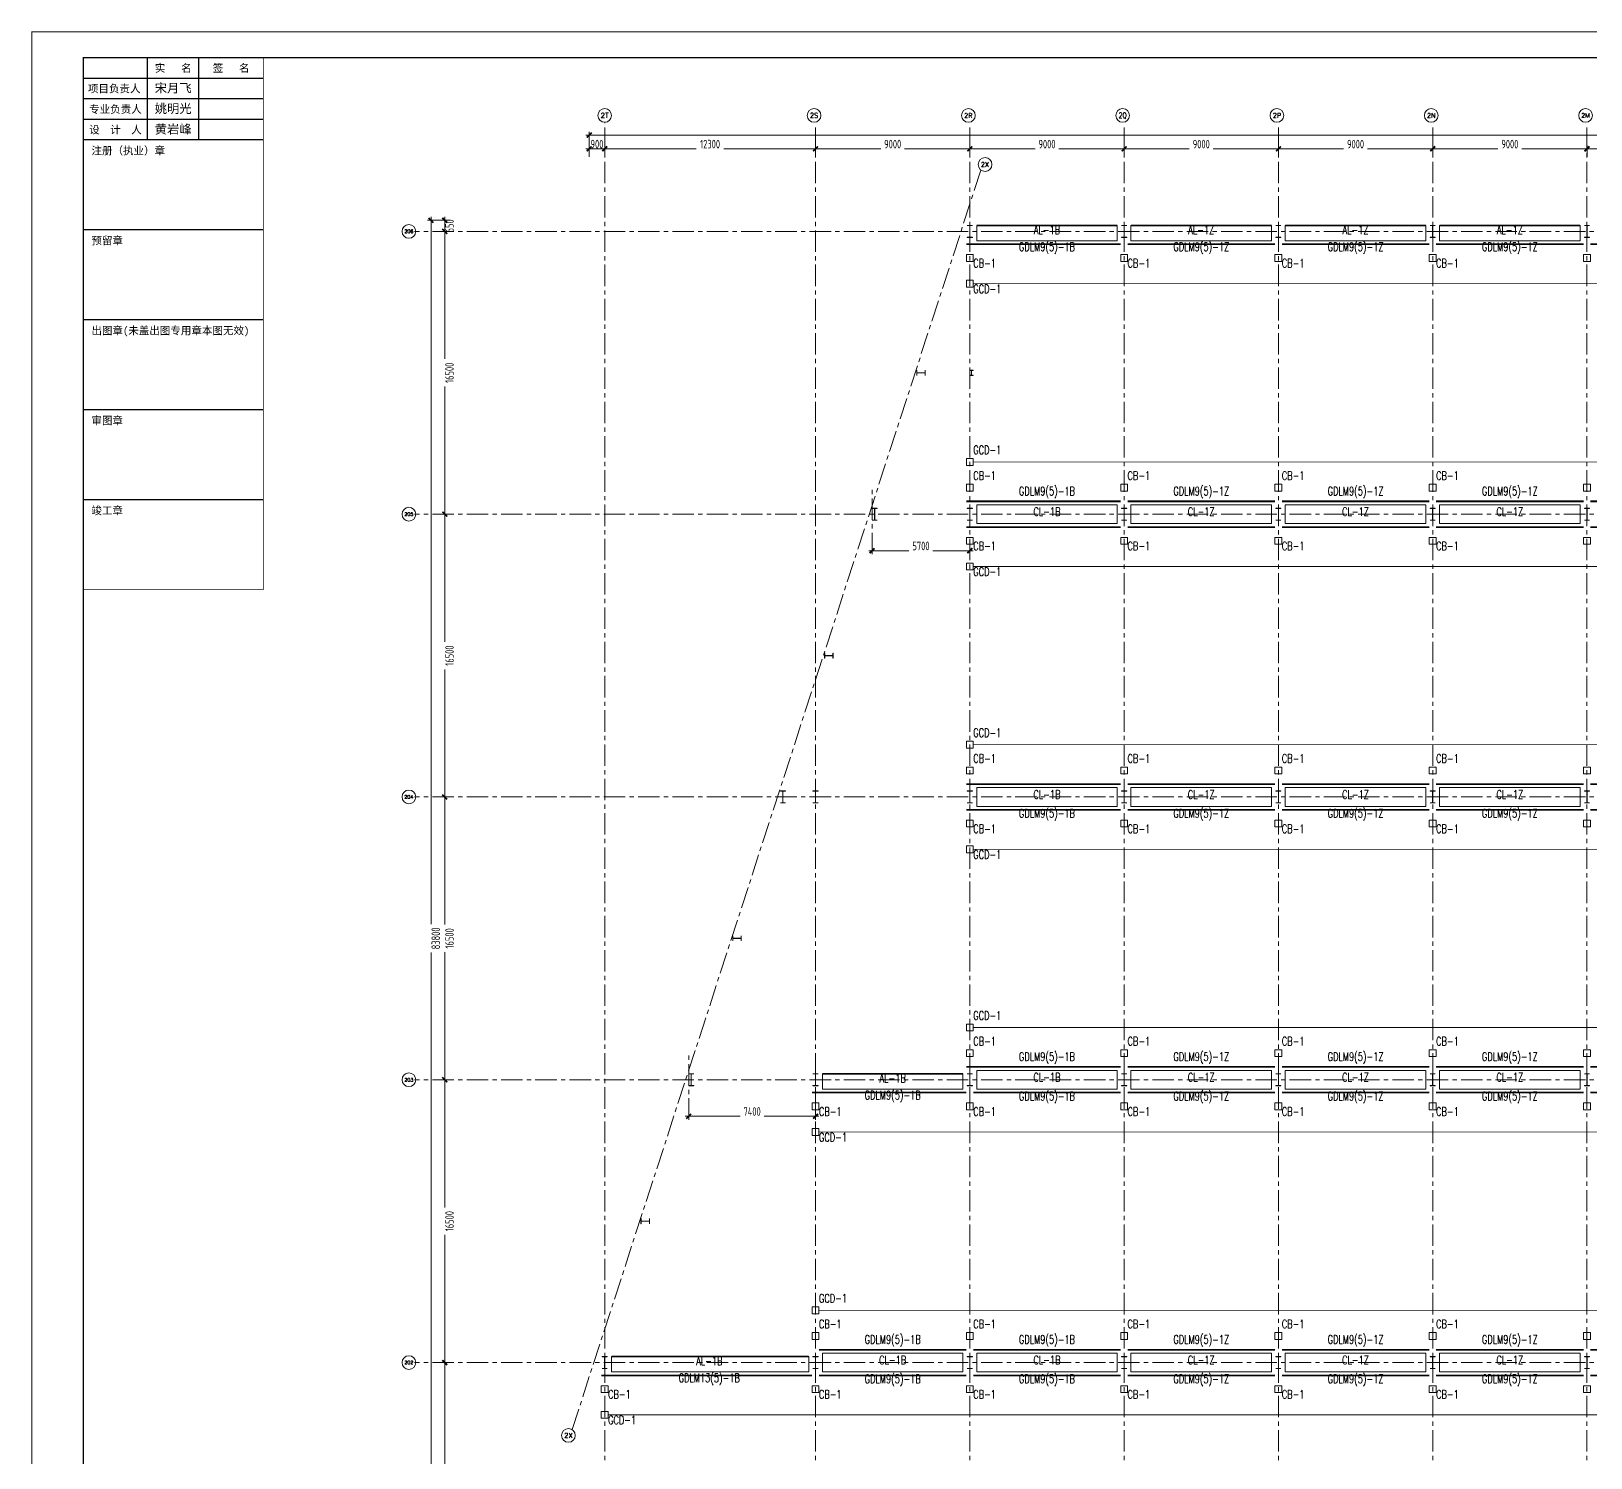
# Model space of a CAD drawing. Extents: x -1201378 to 2367219, y -619313 to 244905.
# Drawn here: x 1526489 to 1617464, y -53156 to 30085 of the extents above; entities that cross this region are included whole.
import ezdxf
from ezdxf.enums import TextEntityAlignment as Align

# ---------------------------------------------------------------- set-up
doc = ezdxf.new("R2010")
doc.units = 0
doc.header["$LTSCALE"] = 1000
doc.linetypes.add('CENTER', pattern=[2, 1.25, -0.25, 0.25, -0.25])
doc.layers.get('0').update_dxf_attribs({"linetype": 'CONTINUOUS'})
doc.layers.get('Defpoints').update_dxf_attribs({"linetype": 'CONTINUOUS'})
doc.layers.add('0-cxFrame', color=155, linetype='CONTINUOUS')
doc.layers.add('qianming', color=155, linetype='CONTINUOUS')
for name, color, linetype, lineweight in [('0-cxText', 131, 'CONTINUOUS', 25), ('S-axis', 111, 'CONTINUOUS', 0), ('S-col', 2, 'CONTINUOUS', 0), ('S-dote', 5, 'CENTER', 0), ('THIN', 7, 'CONTINUOUS', 0), ('吊车梁', 4, 'CONTINUOUS', 0)]:
    doc.layers.add(name, color=color, linetype=linetype, lineweight=lineweight)
doc.styles.add('_TCH_AXIS', font='COMPLEX', dxfattribs={"bigfont": 'GBCBIG'})
doc.styles.add('cx_biaoti', font='')
doc.styles.add('cx_tuming', font='simhei.ttf')
doc.styles.add('cx_tuqian1', font='')
doc.styles.add('TSSD_Dimension', font='tssdeng.shx', dxfattribs={"width": 0.7, "bigfont": 'hztxt.shx'})
doc.styles.add('TSSD_Rein', font='tj-romans1.shx', dxfattribs={"width": 0.7, "bigfont": 'tj-hztxt.shx'})
doc.styles.add('图框宋体', font='', dxfattribs={"width": 0.75})
doc.styles.add('黑体', font='simhei.ttf', dxfattribs={"width": 0.8})
doc.styles.get('cx_biaoti').set_extended_font_data('SimSun')
doc.styles.get('cx_tuqian1').set_extended_font_data('SimSun')
doc.styles.get('图框宋体').set_extended_font_data('SimSun')
doc.dimstyles.new('TSSD_200_200', dxfattribs={"dimtxt": 500, "dimasz": 200, "dimexe": 200, "dimexo": 500, "dimgap": 200, "dimtad": 1, "dimdec": 0, "dimzin": 0, "dimdsep": 46, "dimtxsty": 'TSSD_Dimension', "dimblk": 'ARCHTICK', "dimcen": 0, "dimdle": 200, "dimclrt": 7, "dimadec": 0, "dimazin": 0, "dimtfac": 1, "dimtdec": 0, "dimtix": 1, "dimtmove": 2, "dimatfit": 3, "dimfxl": 1, "dimtolj": 1, "dimtzin": 0, "dimarcsym": 0})

# ---------------------------------------------------------------- blocks, each defined once
blk = doc.blocks.new('_ArchTick')
at = {"color": 0, "linetype": 'ByBlock', "const_width": 0.5}
blk.add_lwpolyline([(-0.71, -0.71), (0.71, 0.71)], dxfattribs=at)
blk = doc.blocks.new('*D60')
at = {"layer": 'Defpoints', "color": 0, "transparency": 16777216}
for p in [(-248565, -247598), (-249387, -264098), (-248565, -264098)]:
    blk.add_point(p, dxfattribs=at)
at = {"layer": 'S-axis', "color": 0, "lineweight": -2, "transparency": 16777216}
for p, q in [((-249387, -247398), (-249387, -255042)), ((-249065, -247598), (-249587, -247598)), ((-249387, -264298), (-249387, -256654)), ((-249065, -264098), (-249587, -264098))]:
    blk.add_line(p, q, dxfattribs=at)
at = {"layer": 'S-axis', "color": 0, "lineweight": -2, "transparency": 16777216, "xscale": 200, "yscale": 200, "zscale": 200}
for p, rotation in [((-249387, -247598), 90), ((-249387, -264098), 270)]:
    blk.add_blockref('_ArchTick', p, dxfattribs=dict(at, rotation=rotation))
at = {"layer": 'S-axis', "color": 7, "transparency": 16777216, "insert": (-249112, -255848), "char_height": 500, "attachment_point": 5, "rotation": 90, "style": 'TSSD_Dimension'}
blk.add_mtext('\\A1;16500', dxfattribs=at)
blk = doc.blocks.new('*D61')
at = {"layer": 'Defpoints', "color": 0, "transparency": 16777216}
for p in [(-248565, -231098), (-249387, -247598), (-248565, -247598)]:
    blk.add_point(p, dxfattribs=at)
at = {"layer": 'S-axis', "color": 0, "lineweight": -2, "transparency": 16777216}
for p, q in [((-249387, -230898), (-249387, -238542)), ((-249065, -231098), (-249587, -231098)), ((-249387, -247798), (-249387, -240154)), ((-249065, -247598), (-249587, -247598))]:
    blk.add_line(p, q, dxfattribs=at)
at = {"layer": 'S-axis', "color": 0, "lineweight": -2, "transparency": 16777216, "xscale": 200, "yscale": 200, "zscale": 200}
for p, rotation in [((-249387, -231098), 90), ((-249387, -247598), 270)]:
    blk.add_blockref('_ArchTick', p, dxfattribs=dict(at, rotation=rotation))
at = {"layer": 'S-axis', "color": 7, "transparency": 16777216, "insert": (-249112, -239348), "char_height": 500, "attachment_point": 5, "rotation": 90, "style": 'TSSD_Dimension'}
blk.add_mtext('\\A1;16500', dxfattribs=at)
blk = doc.blocks.new('*D62')
at = {"layer": 'Defpoints', "color": 0, "transparency": 16777216}
for p in [(-248565, -214598), (-249387, -231098), (-248565, -231098)]:
    blk.add_point(p, dxfattribs=at)
at = {"layer": 'S-axis', "color": 0, "lineweight": -2, "transparency": 16777216}
for p, q in [((-249065, -214598), (-249587, -214598)), ((-249387, -214398), (-249387, -222042)), ((-249387, -231298), (-249387, -223654)), ((-249065, -231098), (-249587, -231098))]:
    blk.add_line(p, q, dxfattribs=at)
at = {"layer": 'S-axis', "color": 0, "lineweight": -2, "transparency": 16777216, "xscale": 200, "yscale": 200, "zscale": 200}
for p, rotation in [((-249387, -214598), 90), ((-249387, -231098), 270)]:
    blk.add_blockref('_ArchTick', p, dxfattribs=dict(at, rotation=rotation))
at = {"layer": 'S-axis', "color": 7, "transparency": 16777216, "insert": (-249112, -222848), "char_height": 500, "attachment_point": 5, "rotation": 90, "style": 'TSSD_Dimension'}
blk.add_mtext('\\A1;16500', dxfattribs=at)
blk = doc.blocks.new('*D63')
at = {"layer": 'Defpoints', "color": 0, "transparency": 16777216}
for p in [(-248565, -198098), (-249387, -214598), (-248565, -214598)]:
    blk.add_point(p, dxfattribs=at)
at = {"layer": 'S-axis', "color": 0, "lineweight": -2, "transparency": 16777216}
for p, q in [((-249065, -198098), (-249587, -198098)), ((-249387, -197898), (-249387, -205542)), ((-249387, -214798), (-249387, -207154)), ((-249065, -214598), (-249587, -214598))]:
    blk.add_line(p, q, dxfattribs=at)
at = {"layer": 'S-axis', "color": 0, "lineweight": -2, "transparency": 16777216, "xscale": 200, "yscale": 200, "zscale": 200}
for p, rotation in [((-249387, -198098), 90), ((-249387, -214598), 270)]:
    blk.add_blockref('_ArchTick', p, dxfattribs=dict(at, rotation=rotation))
at = {"layer": 'S-axis', "color": 7, "transparency": 16777216, "insert": (-249112, -206348), "char_height": 500, "attachment_point": 5, "rotation": 90, "style": 'TSSD_Dimension'}
blk.add_mtext('\\A1;16500', dxfattribs=at)
blk = doc.blocks.new('*D64')
at = {"layer": 'Defpoints', "color": 0, "transparency": 16777216}
for p in [(-248565, -181598), (-249387, -198098), (-248565, -198098)]:
    blk.add_point(p, dxfattribs=at)
at = {"layer": 'S-axis', "color": 0, "lineweight": -2, "transparency": 16777216}
for p, q in [((-249065, -181598), (-249587, -181598)), ((-249387, -181398), (-249387, -189042)), ((-249387, -198298), (-249387, -190654)), ((-249065, -198098), (-249587, -198098))]:
    blk.add_line(p, q, dxfattribs=at)
at = {"layer": 'S-axis', "color": 0, "lineweight": -2, "transparency": 16777216, "xscale": 200, "yscale": 200, "zscale": 200}
for p, rotation in [((-249387, -181598), 90), ((-249387, -198098), 270)]:
    blk.add_blockref('_ArchTick', p, dxfattribs=dict(at, rotation=rotation))
at = {"layer": 'S-axis', "color": 7, "transparency": 16777216, "insert": (-249112, -189848), "char_height": 500, "attachment_point": 5, "rotation": 90, "style": 'TSSD_Dimension'}
blk.add_mtext('\\A1;16500', dxfattribs=at)
blk = doc.blocks.new('*D65')
at = {"layer": 'Defpoints', "color": 0, "transparency": 16777216}
for p in [(-248565, -180948), (-249387, -181598), (-248565, -181598)]:
    blk.add_point(p, dxfattribs=at)
at = {"layer": 'S-axis', "color": 0, "lineweight": -2, "transparency": 16777216}
for p, q in [((-249065, -180948), (-249587, -180948)), ((-249387, -180748), (-249387, -181798)), ((-249065, -181598), (-249587, -181598))]:
    blk.add_line(p, q, dxfattribs=at)
at = {"layer": 'S-axis', "color": 0, "lineweight": -2, "transparency": 16777216, "xscale": 200, "yscale": 200, "zscale": 200}
for p, rotation in [((-249387, -180948), 90), ((-249387, -181598), 270)]:
    blk.add_blockref('_ArchTick', p, dxfattribs=dict(at, rotation=rotation))
at = {"layer": 'S-axis', "color": 7, "transparency": 16777216, "insert": (-249112, -181273), "char_height": 500, "attachment_point": 5, "rotation": 90, "style": 'TSSD_Dimension'}
blk.add_mtext('\\A1;650', dxfattribs=at)
blk = doc.blocks.new('*D93')
at = {"layer": 'Defpoints', "color": 0, "transparency": 16777216}
for p in [(-240058, -176778), (-240958, -177738), (-240058, -177738)]:
    blk.add_point(p, dxfattribs=at)
at = {"layer": 'S-axis', "color": 0, "lineweight": -2, "transparency": 16777216}
for p, q in [((-241158, -176778), (-239858, -176778)), ((-240958, -177238), (-240958, -176578)), ((-240058, -177238), (-240058, -176578))]:
    blk.add_line(p, q, dxfattribs=at)
at = {"layer": 'S-axis', "color": 0, "lineweight": -2, "transparency": 16777216, "xscale": 200, "yscale": 200, "zscale": 200, "rotation": 180}
blk.add_blockref('_ArchTick', (-240958, -176778), dxfattribs=at)
at = {"layer": 'S-axis', "color": 0, "lineweight": -2, "transparency": 16777216, "xscale": 200, "yscale": 200, "zscale": 200}
blk.add_blockref('_ArchTick', (-240058, -176778), dxfattribs=at)
at = {"layer": 'S-axis', "color": 7, "transparency": 16777216, "insert": (-240508, -176503), "char_height": 500, "attachment_point": 5, "style": 'TSSD_Dimension'}
blk.add_mtext('\\A1;900', dxfattribs=at)
blk = doc.blocks.new('*D94')
at = {"layer": 'Defpoints', "color": 0, "transparency": 16777216}
for p in [(-227758, -176778), (-240058, -177738), (-227758, -177738)]:
    blk.add_point(p, dxfattribs=at)
at = {"layer": 'S-axis', "color": 0, "lineweight": -2, "transparency": 16777216}
for p, q in [((-240258, -176778), (-234714, -176778)), ((-240058, -177238), (-240058, -176578)), ((-227558, -176778), (-233103, -176778)), ((-227758, -177238), (-227758, -176578))]:
    blk.add_line(p, q, dxfattribs=at)
at = {"layer": 'S-axis', "color": 0, "lineweight": -2, "transparency": 16777216, "xscale": 200, "yscale": 200, "zscale": 200, "rotation": 180}
blk.add_blockref('_ArchTick', (-240058, -176778), dxfattribs=at)
at = {"layer": 'S-axis', "color": 0, "lineweight": -2, "transparency": 16777216, "xscale": 200, "yscale": 200, "zscale": 200}
blk.add_blockref('_ArchTick', (-227758, -176778), dxfattribs=at)
at = {"layer": 'S-axis', "color": 7, "transparency": 16777216, "insert": (-233908, -176503), "char_height": 500, "attachment_point": 5, "style": 'TSSD_Dimension'}
blk.add_mtext('\\A1;12300', dxfattribs=at)
blk = doc.blocks.new('*D95')
at = {"layer": 'Defpoints', "color": 0, "transparency": 16777216}
for p in [(-218758, -176778), (-227758, -177738), (-218758, -177738)]:
    blk.add_point(p, dxfattribs=at)
at = {"layer": 'S-axis', "color": 0, "lineweight": -2, "transparency": 16777216}
for p, q in [((-227958, -176778), (-223957, -176778)), ((-227758, -177238), (-227758, -176578)), ((-218558, -176778), (-222560, -176778)), ((-218758, -177238), (-218758, -176578))]:
    blk.add_line(p, q, dxfattribs=at)
at = {"layer": 'S-axis', "color": 0, "lineweight": -2, "transparency": 16777216, "xscale": 200, "yscale": 200, "zscale": 200, "rotation": 180}
blk.add_blockref('_ArchTick', (-227758, -176778), dxfattribs=at)
at = {"layer": 'S-axis', "color": 0, "lineweight": -2, "transparency": 16777216, "xscale": 200, "yscale": 200, "zscale": 200}
blk.add_blockref('_ArchTick', (-218758, -176778), dxfattribs=at)
at = {"layer": 'S-axis', "color": 7, "transparency": 16777216, "insert": (-223258, -176503), "char_height": 500, "attachment_point": 5, "style": 'TSSD_Dimension'}
blk.add_mtext('\\A1;9000', dxfattribs=at)
blk = doc.blocks.new('*D96')
at = {"layer": 'Defpoints', "color": 0, "transparency": 16777216}
for p in [(-209758, -176778), (-218758, -177738), (-209758, -177738)]:
    blk.add_point(p, dxfattribs=at)
at = {"layer": 'S-axis', "color": 0, "lineweight": -2, "transparency": 16777216}
for p, q in [((-218958, -176778), (-214957, -176778)), ((-218758, -177238), (-218758, -176578)), ((-209558, -176778), (-213560, -176778)), ((-209758, -177238), (-209758, -176578))]:
    blk.add_line(p, q, dxfattribs=at)
at = {"layer": 'S-axis', "color": 0, "lineweight": -2, "transparency": 16777216, "xscale": 200, "yscale": 200, "zscale": 200, "rotation": 180}
blk.add_blockref('_ArchTick', (-218758, -176778), dxfattribs=at)
at = {"layer": 'S-axis', "color": 0, "lineweight": -2, "transparency": 16777216, "xscale": 200, "yscale": 200, "zscale": 200}
blk.add_blockref('_ArchTick', (-209758, -176778), dxfattribs=at)
at = {"layer": 'S-axis', "color": 7, "transparency": 16777216, "insert": (-214258, -176503), "char_height": 500, "attachment_point": 5, "style": 'TSSD_Dimension'}
blk.add_mtext('\\A1;9000', dxfattribs=at)
blk = doc.blocks.new('*D97')
at = {"layer": 'Defpoints', "color": 0, "transparency": 16777216}
for p in [(-200758, -176778), (-209758, -177738), (-200758, -177738)]:
    blk.add_point(p, dxfattribs=at)
at = {"layer": 'S-axis', "color": 0, "lineweight": -2, "transparency": 16777216}
for p, q in [((-209958, -176778), (-205957, -176778)), ((-209758, -177238), (-209758, -176578)), ((-200558, -176778), (-204560, -176778)), ((-200758, -177238), (-200758, -176578))]:
    blk.add_line(p, q, dxfattribs=at)
at = {"layer": 'S-axis', "color": 0, "lineweight": -2, "transparency": 16777216, "xscale": 200, "yscale": 200, "zscale": 200, "rotation": 180}
blk.add_blockref('_ArchTick', (-209758, -176778), dxfattribs=at)
at = {"layer": 'S-axis', "color": 0, "lineweight": -2, "transparency": 16777216, "xscale": 200, "yscale": 200, "zscale": 200}
blk.add_blockref('_ArchTick', (-200758, -176778), dxfattribs=at)
at = {"layer": 'S-axis', "color": 7, "transparency": 16777216, "insert": (-205258, -176503), "char_height": 500, "attachment_point": 5, "style": 'TSSD_Dimension'}
blk.add_mtext('\\A1;9000', dxfattribs=at)
blk = doc.blocks.new('*D98')
at = {"layer": 'Defpoints', "color": 0, "transparency": 16777216}
for p in [(-191758, -176778), (-200758, -177738), (-191758, -177738)]:
    blk.add_point(p, dxfattribs=at)
at = {"layer": 'S-axis', "color": 0, "lineweight": -2, "transparency": 16777216}
for p, q in [((-200958, -176778), (-196957, -176778)), ((-200758, -177238), (-200758, -176578)), ((-191558, -176778), (-195560, -176778)), ((-191758, -177238), (-191758, -176578))]:
    blk.add_line(p, q, dxfattribs=at)
at = {"layer": 'S-axis', "color": 0, "lineweight": -2, "transparency": 16777216, "xscale": 200, "yscale": 200, "zscale": 200, "rotation": 180}
blk.add_blockref('_ArchTick', (-200758, -176778), dxfattribs=at)
at = {"layer": 'S-axis', "color": 0, "lineweight": -2, "transparency": 16777216, "xscale": 200, "yscale": 200, "zscale": 200}
blk.add_blockref('_ArchTick', (-191758, -176778), dxfattribs=at)
at = {"layer": 'S-axis', "color": 7, "transparency": 16777216, "insert": (-196258, -176503), "char_height": 500, "attachment_point": 5, "style": 'TSSD_Dimension'}
blk.add_mtext('\\A1;9000', dxfattribs=at)
blk = doc.blocks.new('*D99')
at = {"layer": 'Defpoints', "color": 0, "transparency": 16777216}
for p in [(-182758, -176778), (-191758, -177738), (-182758, -177738)]:
    blk.add_point(p, dxfattribs=at)
at = {"layer": 'S-axis', "color": 0, "lineweight": -2, "transparency": 16777216}
for p, q in [((-191958, -176778), (-187957, -176778)), ((-191758, -177238), (-191758, -176578)), ((-182558, -176778), (-186560, -176778)), ((-182758, -177238), (-182758, -176578))]:
    blk.add_line(p, q, dxfattribs=at)
at = {"layer": 'S-axis', "color": 0, "lineweight": -2, "transparency": 16777216, "xscale": 200, "yscale": 200, "zscale": 200, "rotation": 180}
blk.add_blockref('_ArchTick', (-191758, -176778), dxfattribs=at)
at = {"layer": 'S-axis', "color": 0, "lineweight": -2, "transparency": 16777216, "xscale": 200, "yscale": 200, "zscale": 200}
blk.add_blockref('_ArchTick', (-182758, -176778), dxfattribs=at)
at = {"layer": 'S-axis', "color": 7, "transparency": 16777216, "insert": (-187258, -176503), "char_height": 500, "attachment_point": 5, "style": 'TSSD_Dimension'}
blk.add_mtext('\\A1;9000', dxfattribs=at)
blk = doc.blocks.new('*D100')
at = {"layer": 'Defpoints', "color": 0, "transparency": 16777216}
for p in [(-173758, -176778), (-182758, -177738), (-173758, -177738)]:
    blk.add_point(p, dxfattribs=at)
at = {"layer": 'S-axis', "color": 0, "lineweight": -2, "transparency": 16777216}
for p, q in [((-182958, -176778), (-178957, -176778)), ((-182758, -177238), (-182758, -176578)), ((-173558, -176778), (-177560, -176778)), ((-173758, -177238), (-173758, -176578))]:
    blk.add_line(p, q, dxfattribs=at)
at = {"layer": 'S-axis', "color": 0, "lineweight": -2, "transparency": 16777216, "xscale": 200, "yscale": 200, "zscale": 200, "rotation": 180}
blk.add_blockref('_ArchTick', (-182758, -176778), dxfattribs=at)
at = {"layer": 'S-axis', "color": 0, "lineweight": -2, "transparency": 16777216, "xscale": 200, "yscale": 200, "zscale": 200}
blk.add_blockref('_ArchTick', (-173758, -176778), dxfattribs=at)
at = {"layer": 'S-axis', "color": 7, "transparency": 16777216, "insert": (-178258, -176503), "char_height": 500, "attachment_point": 5, "style": 'TSSD_Dimension'}
blk.add_mtext('\\A1;9000', dxfattribs=at)
blk = doc.blocks.new('*D112')
at = {"layer": 'Defpoints', "color": 0, "transparency": 16777216}
for p in [(-82958, -175978), (-240958, -177638), (-82958, -177638)]:
    blk.add_point(p, dxfattribs=at)
at = {"layer": 'S-axis', "color": 0, "lineweight": -2, "transparency": 16777216}
for p, q in [((-241158, -175978), (-162899, -175978)), ((-240958, -177138), (-240958, -175778)), ((-82758, -175978), (-161018, -175978)), ((-82958, -177138), (-82958, -175778))]:
    blk.add_line(p, q, dxfattribs=at)
at = {"layer": 'S-axis', "color": 0, "lineweight": -2, "transparency": 16777216, "xscale": 200, "yscale": 200, "zscale": 200, "rotation": 180}
blk.add_blockref('_ArchTick', (-240958, -175978), dxfattribs=at)
at = {"layer": 'S-axis', "color": 0, "lineweight": -2, "transparency": 16777216, "xscale": 200, "yscale": 200, "zscale": 200}
blk.add_blockref('_ArchTick', (-82958, -175978), dxfattribs=at)
at = {"layer": 'S-axis', "color": 7, "transparency": 16777216, "insert": (-161958, -175703), "char_height": 500, "attachment_point": 5, "style": 'TSSD_Dimension'}
blk.add_mtext('\\A1;158000', dxfattribs=at)
blk = doc.blocks.new('*D114')
at = {"layer": 'Defpoints', "color": 0, "transparency": 16777216}
for p in [(-248665, -180948), (-250187, -264748), (-248665, -264748)]:
    blk.add_point(p, dxfattribs=at)
at = {"layer": 'S-axis', "color": 0, "lineweight": -2, "transparency": 16777216}
for p, q in [((-249165, -180948), (-250387, -180948)), ((-250187, -180748), (-250187, -222015)), ((-250187, -264948), (-250187, -223681)), ((-249165, -264748), (-250387, -264748))]:
    blk.add_line(p, q, dxfattribs=at)
at = {"layer": 'S-axis', "color": 0, "lineweight": -2, "transparency": 16777216, "xscale": 200, "yscale": 200, "zscale": 200}
for p, rotation in [((-250187, -180948), 90), ((-250187, -264748), 270)]:
    blk.add_blockref('_ArchTick', p, dxfattribs=dict(at, rotation=rotation))
at = {"layer": 'S-axis', "color": 7, "transparency": 16777216, "insert": (-249912, -222848), "char_height": 500, "attachment_point": 5, "rotation": 90, "style": 'TSSD_Dimension'}
blk.add_mtext('\\A1;83800', dxfattribs=at)
blk = doc.blocks.new('*D115')
at = {"layer": 'Defpoints', "color": 0, "transparency": 16777216}
for p in [(-224458, -199188), (-218758, -199188), (-218758, -200226)]:
    blk.add_point(p, dxfattribs=at)
at = {"layer": 'S-axis', "color": 0, "lineweight": -2, "transparency": 16777216}
for p, q in [((-224458, -199688), (-224458, -200426)), ((-218758, -199688), (-218758, -200426)), ((-224658, -200226), (-222307, -200226)), ((-218558, -200226), (-220910, -200226))]:
    blk.add_line(p, q, dxfattribs=at)
at = {"layer": 'S-axis', "color": 0, "lineweight": -2, "transparency": 16777216, "xscale": 200, "yscale": 200, "zscale": 200, "rotation": 180}
blk.add_blockref('_ArchTick', (-224458, -200226), dxfattribs=at)
at = {"layer": 'S-axis', "color": 0, "lineweight": -2, "transparency": 16777216, "xscale": 200, "yscale": 200, "zscale": 200}
blk.add_blockref('_ArchTick', (-218758, -200226), dxfattribs=at)
at = {"layer": 'S-axis', "color": 7, "transparency": 16777216, "insert": (-221608, -199951), "char_height": 500, "attachment_point": 5, "style": 'TSSD_Dimension'}
blk.add_mtext('\\A1;5700', dxfattribs=at)
blk = doc.blocks.new('*D116')
at = {"layer": 'Defpoints', "color": 0, "transparency": 16777216}
for p in [(-235158, -232188), (-227758, -232188), (-227758, -233226)]:
    blk.add_point(p, dxfattribs=at)
at = {"layer": 'S-axis', "color": 0, "lineweight": -2, "transparency": 16777216}
for p, q in [((-235158, -232688), (-235158, -233426)), ((-227758, -232688), (-227758, -233426)), ((-235358, -233226), (-232157, -233226)), ((-227558, -233226), (-230760, -233226))]:
    blk.add_line(p, q, dxfattribs=at)
at = {"layer": 'S-axis', "color": 0, "lineweight": -2, "transparency": 16777216, "xscale": 200, "yscale": 200, "zscale": 200, "rotation": 180}
blk.add_blockref('_ArchTick', (-235158, -233226), dxfattribs=at)
at = {"layer": 'S-axis', "color": 0, "lineweight": -2, "transparency": 16777216, "xscale": 200, "yscale": 200, "zscale": 200}
blk.add_blockref('_ArchTick', (-227758, -233226), dxfattribs=at)
at = {"layer": 'S-axis', "color": 7, "transparency": 16777216, "insert": (-231458, -232951), "char_height": 500, "attachment_point": 5, "style": 'TSSD_Dimension'}
blk.add_mtext('\\A1;7400', dxfattribs=at)
blk = doc.blocks.new('nt66')
at = {"layer": 'S-col'}
blk.add_lwpolyline([(-195790, 766820), (-195490, 766820), (-195490, 766808), (-195636, 766808), (-195636, 766132), (-195490, 766132), (-195490, 766120), (-195790, 766120), (-195790, 766132), (-195644, 766132), (-195644, 766808), (-195790, 766808)], close=True, dxfattribs=at)
blk = doc.blocks.new('33333')
for p in [(-68214, -43900), (-59214, -43900), (-50214, -43900), (-41214, -43900), (-32214, -43900), (-73764, -60400), (-68214, -60400), (-59214, -60400), (-50214, -60400), (-41214, -60400), (-32214, -60400), (-79117, -76900), (-77214, -76900), (-68214, -76900), (-59214, -76900), (-50214, -76900), (-41214, -76900), (-32214, -76900), (-84464, -93400), (-77214, -93400), (-68214, -93400), (-59214, -93400), (-50214, -93400), (-41214, -93400), (-32214, -93400), (-89514, -109900), (-77214, -109900), (-68214, -109900), (-59214, -109900), (-50214, -109900), (-41214, -109900), (-32214, -109900)]:
    blk.add_blockref('nt66', p)
blk = doc.blocks.new('zjcx_lan_xinxi(Dragon)')
for p, q in [((7000, -3200), (0, -3200)), ((7000, -6700), (0, -6700)), ((7000, -10200), (0, -10200)), ((7000, -13700), (0, -13700)), ((7000, -17200), (0, -17200))]:
    blk.add_line(p, q)
at = {"const_width": 25}
blk.add_lwpolyline([(0, -20700), (7000, -20700), (7000, 0), (0, 0)], close=True, dxfattribs=at)
for points in [[(2500, -3200), (2500, 0)], [(4500, -3200), (4500, 0)], [(0, -800), (7000, -800)], [(0, -1600), (7000, -1600)], [(0, -2400), (7000, -2400)]]:
    blk.add_lwpolyline(points)
for points in [[(7000, -3200), (7000, 0)], [(0, -3200), (7000, -3200)], [(0, -20700), (7000, -20700), (7000, -3200)], [(0, -20700), (7000, -20700)]]:
    blk.add_lwpolyline(points, dxfattribs=at)
at = {"style": '图框宋体'}
for s, p in [('实   名', (3500, -400)), ('签   名', (5750, -400)), ('项目负责人', (1204, -1200)), ('专业负责人', (1250, -2000)), ('设  计  人', (1250, -2800))]:
    blk.add_text(s, height=300, dxfattribs=at).set_placement(p, align=Align.MIDDLE)
for s, p in [('注册（执业）章', (318, -3771)), ('预留章', (318, -7271)), ('出图章(未盖出图专用章本图无效)', (318, -10771)), ('审图章', (318, -14271)), ('竣工章', (318, -17771))]:
    blk.add_text(s, height=300, dxfattribs=at).set_placement(p)
blk = doc.blocks.new('T-信息(Dragon)')
at = {"layer": '0-cxFrame'}
blk.add_blockref('zjcx_lan_xinxi(Dragon)', (0, 0), dxfattribs=at)
at = {"layer": 'qianming', "color": 3, "style": 'cx_biaoti'}
for s, p in [('宋月飞', (3497, -1185)), ('姚明光', (3497, -1985)), ('黄岩峰', (3497, -2785))]:
    blk.add_text(s, height=350, dxfattribs=at).set_placement(p, align=Align.MIDDLE_CENTER)
blk = doc.blocks.new('TK22.A0 L(Dragon)')
at = {"layer": '0-cxFrame', "color": 7, "const_width": 0.5}
blk.add_lwpolyline([(0, 0), (-1486, 0), (-1486, 841), (0, 841)], close=True, dxfattribs=at)
at = {"layer": '0-cxFrame', "const_width": 0.5}
blk.add_lwpolyline([(-80, 10), (-1466, 10), (-1466, 831), (-80, 831)], close=True, dxfattribs=at)
at = {"layer": '0-cxFrame', "xscale": 0.009999999999999998, "yscale": 0.009999999999999998, "zscale": 0.009999999999999998}
blk.add_blockref('T-信息(Dragon)', (-1466, 831), dxfattribs=at)
at = {"style": '黑体', "flags": 4}
blk.add_attdef('图幅', text='', height=3.3, dxfattribs=at).set_placement((-40, 3), align=Align.RIGHT)
at = {"layer": '0-cxText', "flags": 4}
for tag, height, style, p in [('建设单位', 3.5, 'cx_tuming', (-45, 240)), ('项目名称', 3.5, 'cx_tuming', (-45, 210)), ('子项名称', 3.5, 'cx_tuming', (-45, 180)), ('工程编号', 3.3, 'cx_tuqian1', (-35, 165)), ('图名1', 3.5, 'cx_tuming', (-45, 87)), ('图名2', 3.5, 'cx_tuming', (-45, 79)), ('图名3', 3.5, 'cx_tuming', (-45, 71)), ('出图日期', 3.3, 'cx_tuqian1', (-39, 60)), ('专业', 3.3, 'cx_tuqian1', (-55, 52)), ('图号', 3.3, 'cx_tuqian1', (-55, 44)), ('版次', 3.3, 'cx_tuqian1', (-20, 44))]:
    blk.add_attdef(tag, text='', height=height, dxfattribs=dict(at, style=style)).set_placement(p, align=Align.MIDDLE)
at = {"layer": 'Defpoints', "color": 6, "flags": 4}
for tag, height, style, p in [('tufu', 3.3, '黑体', (-12, 12)), ('dwfname', 4, 'cx_tuqian1', (-80, 3))]:
    blk.add_attdef(tag, text='', height=height, dxfattribs=dict(at, style=style)).set_placement(p, align=Align.RIGHT)
blk = doc.blocks.new('2#轴网')
at = {"layer": 'S-axis'}
for centre in [(-240058.5, -174832), (-227843.4, -174832), (-218843.4, -174832), (-209843.4, -174832), (-200843.4, -174832), (-191843.4, -174832), (-182843.4, -174832), (-217872.1, -177693.2), (-251479.7, -181597), (-251479.7, -198097), (-251479.7, -214597), (-251479.7, -231097), (-251479.7, -247597), (-242170.8, -251846.6)]:
    blk.add_circle(centre, 400, dxfattribs=at)
at = {"layer": 'S-dote'}
for p, q in [((-240058.5, -270787), (-240058.5, -175198.2)), ((-227758.5, -270787), (-227758.5, -175298.2)), ((-218758.5, -270787), (-218758.5, -175298.2)), ((-209758.5, -270787), (-209758.5, -175298.2)), ((-200758.5, -270787), (-200758.5, -175298.2)), ((-191758.5, -270787), (-191758.5, -175298.2)), ((-182758.5, -270787), (-182758.5, -175298.2)), ((-74854.3, -181598.2), (-251154.3, -181598.2)), ((-224458.5, -200428.2), (-224458.5, -196638.2)), ((-74854.3, -198098.2), (-251154.3, -198098.2)), ((-74854.3, -214598.2), (-251154.3, -214598.2)), ((-235158.5, -233428.2), (-235158.5, -229638.2)), ((-74854.3, -231098.2), (-251154.3, -231098.2)), ((-74854.3, -247598.2), (-251154.3, -247598.2))]:
    blk.add_line(p, q, dxfattribs=at)
blk.add_lwpolyline([(-241957, -251508.6), (-218110.9, -178014.1)], dxfattribs=at)
at = {"layer": 'S-axis', "style": '_TCH_AXIS', "width": 0.807692}
blk.add_text('2Q', height=327.87, dxfattribs=at).set_placement((-210070.4, -174996), (-209616.4, -174996), align=Align.FIT)
at = {"layer": 'S-axis', "style": '_TCH_AXIS'}
for s, height, p, p2 in [('2T', 288.12, (-240298.6, -174976.1), (-239818.4, -174976.1)), ('2S', 294.28, (-228081.6, -174979.2), (-227605.1, -174979.2)), ('2R', 270.86, (-219088.4, -174967.5), (-218598.3, -174967.5)), ('2P', 276.42, (-201086.9, -174970.3), (-200599.9, -174970.3)), ('2N', 265.5, (-192089.9, -174964.8), (-191596.8, -174964.8)), ('2M', 255.29, (-183092.6, -174959.7), (-182594.2, -174959.7)), ('2X', 270.86, (-218117.2, -177828.6), (-217627.1, -177828.6)), ('206', 202.97, (-251740.6, -181698.5), (-251218.7, -181698.5)), ('205', 202.97, (-251740.6, -198198.5), (-251218.7, -198198.5)), ('204', 196.63, (-251741.8, -214695.4), (-251217.5, -214695.4)), ('203', 202.97, (-251740.6, -231198.5), (-251218.7, -231198.5)), ('202', 202.97, (-251740.6, -247698.5), (-251218.7, -247698.5)), ('2X', 270.86, (-242415.9, -251982), (-241925.8, -251982))]:
    blk.add_text(s, height=height, dxfattribs=at).set_placement(p, p2, align=Align.FIT)
at = {"layer": 'S-axis'}
for base, p1, p2, angle, picture, middle in [((-82958.5, -175978.2), (-240958.5, -177638.2), (-82958.5, -177638.2), 0, '*D112', (-161958.5, -175703.2)), ((-240058.5, -176778.2), (-240958.5, -177738.2), (-240058.5, -177738.2), 0, '*D93', (-240508.5, -176503.2)), ((-227758.5, -176778.2), (-240058.5, -177738.2), (-227758.5, -177738.2), 0, '*D94', (-233908.5, -176503.2)), ((-218758.5, -176778.2), (-227758.5, -177738.2), (-218758.5, -177738.2), 0, '*D95', (-223258.5, -176503.2)), ((-209758.5, -176778.2), (-218758.5, -177738.2), (-209758.5, -177738.2), 0, '*D96', (-214258.5, -176503.2)), ((-200758.5, -176778.2), (-209758.5, -177738.2), (-200758.5, -177738.2), 0, '*D97', (-205258.5, -176503.2)), ((-191758.5, -176778.2), (-200758.5, -177738.2), (-191758.5, -177738.2), 0, '*D98', (-196258.5, -176503.2)), ((-182758.5, -176778.2), (-191758.5, -177738.2), (-182758.5, -177738.2), 0, '*D99', (-187258.5, -176503.2)), ((-173758.5, -176778.2), (-182758.5, -177738.2), (-173758.5, -177738.2), 0, '*D100', (-178258.5, -176503.2)), ((-250186.9, -264748.2), (-248664.7, -180948.2), (-248664.7, -264748.2), 270, '*D114', (-249911.9, -222848.2)), ((-249386.9, -181598.2), (-248564.7, -180948.2), (-248564.7, -181598.2), 270, '*D65', (-249111.9, -181273.2)), ((-249386.9, -198098.2), (-248564.7, -181598.2), (-248564.7, -198098.2), 270, '*D64', (-249111.9, -189848.2)), ((-249386.9, -214598.2), (-248564.7, -198098.2), (-248564.7, -214598.2), 270, '*D63', (-249111.9, -206348.2)), ((-218758.5, -200225.7), (-224458.5, -199188.2), (-218758.5, -199188.2), 0, '*D115', (-221608.5, -199950.7)), ((-249386.9, -231098.2), (-248564.7, -214598.2), (-248564.7, -231098.2), 270, '*D62', (-249111.9, -222848.2)), ((-249386.9, -247598.2), (-248564.7, -231098.2), (-248564.7, -247598.2), 270, '*D61', (-249111.9, -239348.2)), ((-227758.5, -233225.7), (-235158.5, -232188.2), (-227758.5, -232188.2), 0, '*D116', (-231458.5, -232950.7)), ((-249386.9, -264098.2), (-248564.7, -247598.2), (-248564.7, -264098.2), 270, '*D60', (-249111.9, -255848.2))]:
    dim = blk.add_linear_dim(base=base, p1=p1, p2=p2, angle=angle, dimstyle='TSSD_200_200', dxfattribs=at)
    dim.commit()
    dim.dimension.update_dxf_attribs({"geometry": picture, "text_midpoint": middle, "dimtype": 161})

msp = doc.modelspace()

# ---------------------------------------------------------------- linework, layer by layer
at = {"layer": 'S-col'}
for points in [[(1578641.5, 10001.8), (1578641.5, 10301.8), (1578629.5, 10301.8), (1578629.5, 10155.8), (1578153.5, 10155.8), (1578153.5, 10301.8), (1578141.5, 10301.8), (1578141.5, 10001.8), (1578153.5, 10001.8), (1578153.5, 10147.8), (1578629.5, 10147.8), (1578629.5, 10001.8)], [(1581241.5, 10301.8), (1581441.5, 10301.8), (1581441.5, 10289.8), (1581345.5, 10289.8), (1581345.5, 10013.8), (1581441.5, 10013.8), (1581441.5, 10001.8), (1581241.5, 10001.8), (1581241.5, 10013.8), (1581337.5, 10013.8), (1581337.5, 10289.8), (1581241.5, 10289.8)], [(1573265.8, -6498.2), (1573265.8, -6198.2), (1573253.8, -6198.2), (1573253.8, -6344.2), (1572777.8, -6344.2), (1572777.8, -6198.2), (1572765.8, -6198.2), (1572765.8, -6498.2), (1572777.8, -6498.2), (1572777.8, -6352.2), (1573253.8, -6352.2), (1573253.8, -6498.2)], [(1567912.2, -22998.2), (1567912.2, -22698.2), (1567900.2, -22698.2), (1567900.2, -22844.2), (1567424.2, -22844.2), (1567424.2, -22698.2), (1567412.2, -22698.2), (1567412.2, -22998.2), (1567424.2, -22998.2), (1567424.2, -22852.2), (1567900.2, -22852.2), (1567900.2, -22998.2)], [(1562558.6, -39498.2), (1562558.6, -39198.2), (1562546.6, -39198.2), (1562546.6, -39344.2), (1562070.6, -39344.2), (1562070.6, -39198.2), (1562058.6, -39198.2), (1562058.6, -39498.2), (1562070.6, -39498.2), (1562070.6, -39352.2), (1562546.6, -39352.2), (1562546.6, -39498.2)]]:
    msp.add_lwpolyline(points, close=True, dxfattribs=at)
at = {"layer": '吊车梁', "const_width": 100}
for points in [[(1581641.5, 18751.8), (1589841.5, 18751.8)], [(1598841.5, 18751.8), (1590641.5, 18751.8)], [(1607841.5, 18751.8), (1599641.5, 18751.8)], [(1616841.5, 18751.8), (1608641.5, 18751.8)], [(1581041.5, 17651.8), (1590041.5, 17651.8)], [(1599041.5, 17651.8), (1590441.5, 17651.8)], [(1608041.5, 17651.8), (1599441.5, 17651.8)], [(1617041.5, 17651.8), (1608441.5, 17651.8)], [(1626041.5, 17651.8), (1617441.5, 17651.8)], [(1590041.5, 2651.8), (1581041.5, 2651.8)], [(1599041.5, 2651.8), (1590441.5, 2651.8)], [(1608041.5, 2651.8), (1599441.5, 2651.8)], [(1617041.5, 2651.8), (1608441.5, 2651.8)], [(1626041.5, 2651.8), (1617441.5, 2651.8)], [(1590041.5, 1151.8), (1581041.5, 1151.8)], [(1599041.5, 1151.8), (1590441.5, 1151.8)], [(1608041.5, 1151.8), (1599441.5, 1151.8)], [(1617041.5, 1151.8), (1608441.5, 1151.8)], [(1626041.5, 1151.8), (1617441.5, 1151.8)], [(1590041.5, -13848.2), (1581041.5, -13848.2)], [(1599041.5, -13848.2), (1590441.5, -13848.2)], [(1608041.5, -13848.2), (1599441.5, -13848.2)], [(1617041.5, -13848.2), (1608441.5, -13848.2)], [(1626041.5, -13848.2), (1617441.5, -13848.2)], [(1590041.5, -15348.2), (1581041.5, -15348.2)], [(1599041.5, -15348.2), (1590441.5, -15348.2)], [(1608041.5, -15348.2), (1599441.5, -15348.2)], [(1617041.5, -15348.2), (1608441.5, -15348.2)], [(1626041.5, -15348.2), (1617441.5, -15348.2)], [(1572641.5, -30748.2), (1580841.5, -30748.2)], [(1590041.5, -30348.2), (1581041.5, -30348.2)], [(1599041.5, -30348.2), (1590441.5, -30348.2)], [(1608041.5, -30348.2), (1599441.5, -30348.2)], [(1617041.5, -30348.2), (1608441.5, -30348.2)], [(1626041.5, -30348.2), (1617441.5, -30348.2)], [(1572041.5, -31848.2), (1581041.5, -31848.2)], [(1590041.5, -31848.2), (1581441.5, -31848.2)], [(1599041.5, -31848.2), (1590441.5, -31848.2)], [(1608041.5, -31848.2), (1599441.5, -31848.2)], [(1617041.5, -31848.2), (1608441.5, -31848.2)], [(1626041.5, -31848.2), (1617441.5, -31848.2)], [(1560341.5, -47248.2), (1571841.5, -47248.2)], [(1581041.5, -46848.2), (1572441.5, -46848.2)], [(1590041.5, -46848.2), (1581441.5, -46848.2)], [(1599041.5, -46848.2), (1590441.5, -46848.2)], [(1608041.5, -46848.2), (1599441.5, -46848.2)], [(1617041.5, -46848.2), (1608441.5, -46848.2)], [(1626041.5, -46848.2), (1617441.5, -46848.2)], [(1559741.5, -48348.2), (1572041.5, -48348.2)], [(1581041.5, -48348.2), (1572441.5, -48348.2)], [(1590041.5, -48348.2), (1581441.5, -48348.2)], [(1599041.5, -48348.2), (1590441.5, -48348.2)], [(1608041.5, -48348.2), (1599441.5, -48348.2)], [(1617041.5, -48348.2), (1608441.5, -48348.2)], [(1626041.5, -48348.2), (1617441.5, -48348.2)]]:
    msp.add_lwpolyline(points, dxfattribs=at)
at = {"layer": '吊车梁'}
for points in [[(1581641.5, 18751.8), (1589841.5, 18751.8), (1589841.5, 17851.8), (1581641.5, 17851.8)], [(1598841.5, 18751.8), (1590641.5, 18751.8), (1590641.5, 17851.8), (1598841.5, 17851.8)], [(1607841.5, 18751.8), (1599641.5, 18751.8), (1599641.5, 17851.8), (1607841.5, 17851.8)], [(1616841.5, 18751.8), (1608641.5, 18751.8), (1608641.5, 17851.8), (1616841.5, 17851.8)], [(1581041.5, 17051.8), (1581441.5, 17051.8), (1581441.5, 16651.8), (1581041.5, 16651.8)], [(1590041.5, 17051.8), (1590441.5, 17051.8), (1590441.5, 16651.8), (1590041.5, 16651.8)], [(1599041.5, 17051.8), (1599441.5, 17051.8), (1599441.5, 16651.8), (1599041.5, 16651.8)], [(1608041.5, 17051.8), (1608441.5, 17051.8), (1608441.5, 16651.8), (1608041.5, 16651.8)], [(1617041.5, 17051.8), (1617441.5, 17051.8), (1617441.5, 16651.8), (1617041.5, 16651.8)], [(1581041.5, 15551.8), (1581441.5, 15551.8), (1581441.5, 15151.8), (1581041.5, 15151.8)], [(1581041.5, 4751.8), (1581441.5, 4751.8), (1581441.5, 5151.8), (1581041.5, 5151.8)], [(1581041.5, 3251.8), (1581441.5, 3251.8), (1581441.5, 3651.8), (1581041.5, 3651.8)], [(1590041.5, 3251.8), (1590441.5, 3251.8), (1590441.5, 3651.8), (1590041.5, 3651.8)], [(1599041.5, 3251.8), (1599441.5, 3251.8), (1599441.5, 3651.8), (1599041.5, 3651.8)], [(1608041.5, 3251.8), (1608441.5, 3251.8), (1608441.5, 3651.8), (1608041.5, 3651.8)], [(1617041.5, 3251.8), (1617441.5, 3251.8), (1617441.5, 3651.8), (1617041.5, 3651.8)], [(1589841.5, 2451.8), (1581641.5, 2451.8), (1581641.5, 1351.8), (1589841.5, 1351.8)], [(1598841.5, 2451.8), (1590641.5, 2451.8), (1590641.5, 1351.8), (1598841.5, 1351.8)], [(1607841.5, 2451.8), (1599641.5, 2451.8), (1599641.5, 1351.8), (1607841.5, 1351.8)], [(1616841.5, 2451.8), (1608641.5, 2451.8), (1608641.5, 1351.8), (1616841.5, 1351.8)], [(1581041.5, 551.8), (1581441.5, 551.8), (1581441.5, 151.8), (1581041.5, 151.8)], [(1590041.5, 551.8), (1590441.5, 551.8), (1590441.5, 151.8), (1590041.5, 151.8)], [(1599041.5, 551.8), (1599441.5, 551.8), (1599441.5, 151.8), (1599041.5, 151.8)], [(1608041.5, 551.8), (1608441.5, 551.8), (1608441.5, 151.8), (1608041.5, 151.8)], [(1617041.5, 551.8), (1617441.5, 551.8), (1617441.5, 151.8), (1617041.5, 151.8)], [(1581041.5, -948.2), (1581441.5, -948.2), (1581441.5, -1348.2), (1581041.5, -1348.2)], [(1581041.5, -11748.2), (1581441.5, -11748.2), (1581441.5, -11348.2), (1581041.5, -11348.2)], [(1581041.5, -13248.2), (1581441.5, -13248.2), (1581441.5, -12848.2), (1581041.5, -12848.2)], [(1590041.5, -13248.2), (1590441.5, -13248.2), (1590441.5, -12848.2), (1590041.5, -12848.2)], [(1599041.5, -13248.2), (1599441.5, -13248.2), (1599441.5, -12848.2), (1599041.5, -12848.2)], [(1608041.5, -13248.2), (1608441.5, -13248.2), (1608441.5, -12848.2), (1608041.5, -12848.2)], [(1617041.5, -13248.2), (1617441.5, -13248.2), (1617441.5, -12848.2), (1617041.5, -12848.2)], [(1589841.5, -14048.2), (1581641.5, -14048.2), (1581641.5, -15148.2), (1589841.5, -15148.2)], [(1598841.5, -14048.2), (1590641.5, -14048.2), (1590641.5, -15148.2), (1598841.5, -15148.2)], [(1607841.5, -14048.2), (1599641.5, -14048.2), (1599641.5, -15148.2), (1607841.5, -15148.2)], [(1616841.5, -14048.2), (1608641.5, -14048.2), (1608641.5, -15148.2), (1616841.5, -15148.2)], [(1581041.5, -15948.2), (1581441.5, -15948.2), (1581441.5, -16348.2), (1581041.5, -16348.2)], [(1590041.5, -15948.2), (1590441.5, -15948.2), (1590441.5, -16348.2), (1590041.5, -16348.2)], [(1599041.5, -15948.2), (1599441.5, -15948.2), (1599441.5, -16348.2), (1599041.5, -16348.2)], [(1608041.5, -15948.2), (1608441.5, -15948.2), (1608441.5, -16348.2), (1608041.5, -16348.2)], [(1617041.5, -15948.2), (1617441.5, -15948.2), (1617441.5, -16348.2), (1617041.5, -16348.2)], [(1581041.5, -17448.2), (1581441.5, -17448.2), (1581441.5, -17848.2), (1581041.5, -17848.2)], [(1581041.5, -28248.2), (1581441.5, -28248.2), (1581441.5, -27848.2), (1581041.5, -27848.2)], [(1581041.5, -29748.2), (1581441.5, -29748.2), (1581441.5, -29348.2), (1581041.5, -29348.2)], [(1590041.5, -29748.2), (1590441.5, -29748.2), (1590441.5, -29348.2), (1590041.5, -29348.2)], [(1599041.5, -29748.2), (1599441.5, -29748.2), (1599441.5, -29348.2), (1599041.5, -29348.2)], [(1608041.5, -29748.2), (1608441.5, -29748.2), (1608441.5, -29348.2), (1608041.5, -29348.2)], [(1617041.5, -29748.2), (1617441.5, -29748.2), (1617441.5, -29348.2), (1617041.5, -29348.2)], [(1572641.5, -30748.2), (1580841.5, -30748.2), (1580841.5, -31648.2), (1572641.5, -31648.2)], [(1589841.5, -30548.2), (1581641.5, -30548.2), (1581641.5, -31648.2), (1589841.5, -31648.2)], [(1598841.5, -30548.2), (1590641.5, -30548.2), (1590641.5, -31648.2), (1598841.5, -31648.2)], [(1607841.5, -30548.2), (1599641.5, -30548.2), (1599641.5, -31648.2), (1607841.5, -31648.2)], [(1616841.5, -30548.2), (1608641.5, -30548.2), (1608641.5, -31648.2), (1616841.5, -31648.2)], [(1572041.5, -32448.2), (1572441.5, -32448.2), (1572441.5, -32848.2), (1572041.5, -32848.2)], [(1581041.5, -32448.2), (1581441.5, -32448.2), (1581441.5, -32848.2), (1581041.5, -32848.2)], [(1590041.5, -32448.2), (1590441.5, -32448.2), (1590441.5, -32848.2), (1590041.5, -32848.2)], [(1599041.5, -32448.2), (1599441.5, -32448.2), (1599441.5, -32848.2), (1599041.5, -32848.2)], [(1608041.5, -32448.2), (1608441.5, -32448.2), (1608441.5, -32848.2), (1608041.5, -32848.2)], [(1617041.5, -32448.2), (1617441.5, -32448.2), (1617441.5, -32848.2), (1617041.5, -32848.2)], [(1572041.5, -33948.2), (1572441.5, -33948.2), (1572441.5, -34348.2), (1572041.5, -34348.2)], [(1572041.5, -44748.2), (1572441.5, -44748.2), (1572441.5, -44348.2), (1572041.5, -44348.2)], [(1572041.5, -46248.2), (1572441.5, -46248.2), (1572441.5, -45848.2), (1572041.5, -45848.2)], [(1581041.5, -46248.2), (1581441.5, -46248.2), (1581441.5, -45848.2), (1581041.5, -45848.2)], [(1590041.5, -46248.2), (1590441.5, -46248.2), (1590441.5, -45848.2), (1590041.5, -45848.2)], [(1599041.5, -46248.2), (1599441.5, -46248.2), (1599441.5, -45848.2), (1599041.5, -45848.2)], [(1608041.5, -46248.2), (1608441.5, -46248.2), (1608441.5, -45848.2), (1608041.5, -45848.2)], [(1617041.5, -46248.2), (1617441.5, -46248.2), (1617441.5, -45848.2), (1617041.5, -45848.2)], [(1560341.5, -47248.2), (1571841.5, -47248.2), (1571841.5, -48148.2), (1560341.5, -48148.2)], [(1580841.5, -47048.2), (1572641.5, -47048.2), (1572641.5, -48148.2), (1580841.5, -48148.2)], [(1589841.5, -47048.2), (1581641.5, -47048.2), (1581641.5, -48148.2), (1589841.5, -48148.2)], [(1598841.5, -47048.2), (1590641.5, -47048.2), (1590641.5, -48148.2), (1598841.5, -48148.2)], [(1607841.5, -47048.2), (1599641.5, -47048.2), (1599641.5, -48148.2), (1607841.5, -48148.2)], [(1616841.5, -47048.2), (1608641.5, -47048.2), (1608641.5, -48148.2), (1616841.5, -48148.2)], [(1559741.5, -48948.2), (1560141.5, -48948.2), (1560141.5, -49348.2), (1559741.5, -49348.2)], [(1572041.5, -48948.2), (1572441.5, -48948.2), (1572441.5, -49348.2), (1572041.5, -49348.2)], [(1581041.5, -48948.2), (1581441.5, -48948.2), (1581441.5, -49348.2), (1581041.5, -49348.2)], [(1590041.5, -48948.2), (1590441.5, -48948.2), (1590441.5, -49348.2), (1590041.5, -49348.2)], [(1599041.5, -48948.2), (1599441.5, -48948.2), (1599441.5, -49348.2), (1599041.5, -49348.2)], [(1608041.5, -48948.2), (1608441.5, -48948.2), (1608441.5, -49348.2), (1608041.5, -49348.2)], [(1617041.5, -48948.2), (1617441.5, -48948.2), (1617441.5, -49348.2), (1617041.5, -49348.2)], [(1559741.5, -50448.2), (1560141.5, -50448.2), (1560141.5, -50848.2), (1559741.5, -50848.2)]]:
    msp.add_lwpolyline(points, close=True, dxfattribs=at)
at = {"layer": '吊车梁', "color": 6, "const_width": 50}
for points in [[(1581441.5, 15351.8), (1716041.5, 15351.8)], [(1581441.5, 4951.8), (1716041.5, 4951.8)], [(1581441.5, -1148.2), (1716041.5, -1148.2)], [(1581441.5, -11548.2), (1716041.5, -11548.2)], [(1581441.5, -17648.2), (1716041.5, -17648.2)], [(1581441.5, -28048.2), (1716041.5, -28048.2)], [(1572441.5, -34148.2), (1716041.5, -34148.2)], [(1572441.5, -44548.2), (1716041.5, -44548.2)], [(1560141.5, -50648.2), (1716041.5, -50648.2)]]:
    msp.add_lwpolyline(points, dxfattribs=at)

# ---------------------------------------------------------------- block references
at = {"layer": '0-cxFrame', "xscale": 150, "yscale": 150, "zscale": 150}
msp.add_blockref('TK22.A0 L(Dragon)', (1749426.9, -96102.2), dxfattribs=at)
at = {"layer": 'S-axis'}
msp.add_blockref('2#轴网', (1800000, 200000), dxfattribs=at)
at = {"layer": 'S-col'}
msp.add_blockref('33333', (1845095.7, -704168.2), dxfattribs=at)

# ---------------------------------------------------------------- texts
at = {"layer": 'THIN', "style": 'TSSD_Rein', "width": 0.7}
for s, p in [('AL-1B', (1585741.5, 18094.2)), ('AL-1Z', (1594741.5, 18094.2)), ('AL-1Z', (1603741.5, 18094.2)), ('AL-1Z', (1612741.5, 18094.2)), ('GDLM9(5)-1B', (1585741.5, 17105.7)), ('GDLM9(5)-1Z', (1594741.5, 17105.7)), ('GDLM9(5)-1Z', (1603741.5, 17105.7)), ('GDLM9(5)-1Z', (1612741.5, 17105.7)), ('GDLM9(5)-1B', (1585741.5, 2851.8)), ('GDLM9(5)-1Z', (1594741.5, 2851.8)), ('GDLM9(5)-1Z', (1603741.5, 2851.8)), ('GDLM9(5)-1Z', (1612741.5, 2851.8)), ('CL-1B', (1585741.5, 1649.9)), ('CL-1Z', (1594741.5, 1649.9)), ('CL-1Z', (1603741.5, 1649.9)), ('CL-1Z', (1612741.5, 1649.9)), ('CL-1B', (1585741.5, -14850.1)), ('CL-1Z', (1594741.5, -14850.1)), ('CL-1Z', (1603741.5, -14850.1)), ('CL-1Z', (1612741.5, -14850.1)), ('GDLM9(5)-1B', (1585741.5, -15952)), ('GDLM9(5)-1Z', (1594741.5, -15952)), ('GDLM9(5)-1Z', (1603741.5, -15952)), ('GDLM9(5)-1Z', (1612741.5, -15952)), ('GDLM9(5)-1B', (1585741.5, -30148.2)), ('GDLM9(5)-1Z', (1594741.5, -30148.2)), ('GDLM9(5)-1Z', (1603741.5, -30148.2)), ('GDLM9(5)-1Z', (1612741.5, -30148.2)), ('AL-1B', (1576741.5, -31405.8)), ('CL-1B', (1585741.5, -31350.1)), ('CL-1Z', (1594741.5, -31350.1)), ('CL-1Z', (1603741.5, -31350.1)), ('CL-1Z', (1612741.5, -31350.1)), ('GDLM9(5)-1B', (1576741.5, -32394.3)), ('GDLM9(5)-1B', (1585741.5, -32452)), ('GDLM9(5)-1Z', (1594741.5, -32452)), ('GDLM9(5)-1Z', (1603741.5, -32452)), ('GDLM9(5)-1Z', (1612741.5, -32452)), ('GDLM9(5)-1B', (1576741.5, -46648.2)), ('GDLM9(5)-1B', (1585741.5, -46648.2)), ('GDLM9(5)-1Z', (1594741.5, -46648.2)), ('GDLM9(5)-1Z', (1603741.5, -46648.2)), ('GDLM9(5)-1Z', (1612741.5, -46648.2)), ('AL-1B', (1566042.8, -47905.8)), ('CL-1B', (1576741.5, -47850.1)), ('CL-1B', (1585741.5, -47850.1)), ('CL-1Z', (1594741.5, -47850.1)), ('CL-1Z', (1603741.5, -47850.1)), ('CL-1Z', (1612741.5, -47850.1)), ('GDLM13(5)-1B', (1566042.8, -48894.3)), ('GDLM9(5)-1B', (1576741.5, -48952)), ('GDLM9(5)-1B', (1585741.5, -48952)), ('GDLM9(5)-1Z', (1594741.5, -48952)), ('GDLM9(5)-1Z', (1603741.5, -48952)), ('GDLM9(5)-1Z', (1612741.5, -48952))]:
    msp.add_text(s, height=500, dxfattribs=at).set_placement(p, align=Align.BOTTOM_CENTER)
for s, p in [('CB-1', (1581441.5, 16148)), ('CB-1', (1590441.5, 16148)), ('CB-1', (1599441.5, 16148)), ('CB-1', (1608441.5, 16148)), ('GCD-1', (1581441.5, 14648)), ('GCD-1', (1581441.5, 5251.8)), ('CB-1', (1581441.5, 3751.8)), ('CB-1', (1590441.5, 3751.8)), ('CB-1', (1599441.5, 3751.8)), ('CB-1', (1608441.5, 3751.8)), ('CB-1', (1581441.5, -352)), ('CB-1', (1590441.5, -352)), ('CB-1', (1599441.5, -352)), ('CB-1', (1608441.5, -352)), ('GCD-1', (1581441.5, -1852)), ('GCD-1', (1581441.5, -11248.2)), ('CB-1', (1581441.5, -12748.2)), ('CB-1', (1590441.5, -12748.2)), ('CB-1', (1599441.5, -12748.2)), ('CB-1', (1608441.5, -12748.2)), ('CB-1', (1581441.5, -16852)), ('CB-1', (1590441.5, -16852)), ('CB-1', (1599441.5, -16852)), ('CB-1', (1608441.5, -16852)), ('GCD-1', (1581441.5, -18352)), ('GCD-1', (1581441.5, -27748.2)), ('CB-1', (1581441.5, -29248.2)), ('CB-1', (1590441.5, -29248.2)), ('CB-1', (1599441.5, -29248.2)), ('CB-1', (1608441.5, -29248.2)), ('CB-1', (1572441.5, -33352)), ('CB-1', (1581441.5, -33352)), ('CB-1', (1590441.5, -33352)), ('CB-1', (1599441.5, -33352)), ('CB-1', (1608441.5, -33352)), ('GCD-1', (1572441.5, -34852)), ('GCD-1', (1572441.5, -44248.2)), ('CB-1', (1572441.5, -45748.2)), ('CB-1', (1581441.5, -45748.2)), ('CB-1', (1590441.5, -45748.2)), ('CB-1', (1599441.5, -45748.2)), ('CB-1', (1608441.5, -45748.2)), ('CB-1', (1560141.5, -49852)), ('CB-1', (1572441.5, -49852)), ('CB-1', (1581441.5, -49852)), ('CB-1', (1590441.5, -49852)), ('CB-1', (1599441.5, -49852)), ('CB-1', (1608441.5, -49852)), ('GCD-1', (1560141.5, -51352))]:
    msp.add_text(s, height=500, dxfattribs=at).set_placement(p, align=Align.BOTTOM_LEFT)

doc.saveas('drawing.dxf')
